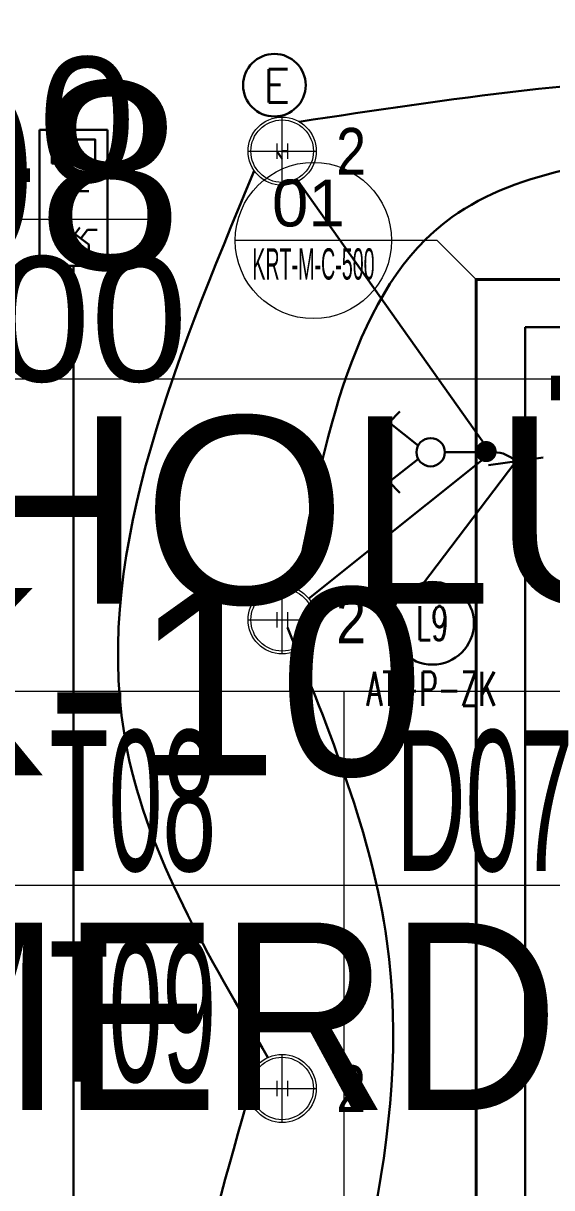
# Model space of a CAD drawing. Extents: x -9058 to 11890, y 0 to 7444.
# Drawn here: x 3233.2 to 3402.3, y 3361.1 to 3733.8 of the extents above; entities that cross this region are included whole.
import ezdxf
from ezdxf.enums import TextEntityAlignment as Align

# ---------------------------------------------------------------- set-up
doc = ezdxf.new("R2010")
doc.units = 0
doc.header["$LTSCALE"] = 10
doc.header["$MEASUREMENT"] = 0
doc.linetypes.add('HIDDEN2', pattern=[4.7625, 3.175, -1.5875])
doc.layers.get('0').update_dxf_attribs({"color": 9, "lineweight": 9})
for name, color, linetype, lineweight in [('21', 9, 'Continuous', 9), ('21 @ 1 (1)', 9, 'Continuous', 9), ('21 @ 10 (1)', 9, 'Continuous', 9), ('21 @ 10 (2)', 9, 'Continuous', 9), ('21 @ 2 (1)', 9, 'Continuous', 9), ('21 @ 20', 9, 'Continuous', 9), ('21 @ 5 (1)', 9, 'Continuous', 9), ('21 @ 5 (2)', 9, 'Continuous', 9), ('21_mahal200', 9, 'Continuous', 9), ('21_mahal200 @ 20', 9, 'Continuous', 9), ('31', 9, 'Continuous', 9), ('40A', 9, 'Continuous', 9), ('E-1x8 W ACİL ÇIKIŞ ARMATÜRÜ (TİP2)', 7, 'Continuous', 30), ('E-ACİL AYDINLATMA KİTİ', 7, 'Continuous', 30), ('E-KABLO', 7, 'Continuous', 30), ('E-KOMÜTATÖR ANAHTAR', 7, 'Continuous', 30), ('E-LİNYE', 7, 'Continuous', 30), ('E-YUKARI ÇIKAN HAT', 7, 'Continuous', 30)]:
    doc.layers.add(name, color=color, linetype=linetype, lineweight=lineweight)
doc.styles.add('Arial', font='arial.ttf', dxfattribs={"height": 2.5})
doc.styles.add('E-YAZI', font='txttw.shx')
doc.styles.add('MuuM_TEXT-STANDART', font='ARIALN.TTF')

# ---------------------------------------------------------------- blocks, each defined once
blk = doc.blocks.new('0a_roomno2')
blk.add_lwpolyline([(30, -16), (0, -16), (0, 0), (30, 0)], close=True)
for points in [[(0, 0), (30, 0)], [(0, -5), (30, -5)], [(24, -5), (24, -16)]]:
    blk.add_lwpolyline(points)
at = {"layer": '40A'}
blk.add_lwpolyline([(0, 0), (30, 0)], dxfattribs=at)
at = {"style": 'Arial'}
blk.add_attdef('ODANO', (0, 1.505), '', height=3, dxfattribs=at)
blk.add_attdef('MEKANADI', text='', height=3, dxfattribs=at).set_placement((0.525, -4.75), align=Align.BOTTOM_LEFT)
at = {"style": 'MuuM_TEXT-STANDART', "width": 0.6}
for tag, p in [('YER01', (15, -7)), ('TAVAN01', (20.625, -7)), ('DUVAR01', (26.25, -7)), ('YER02', (15, -10.375)), ('TAVAN02', (20.625, -10.375)), ('DUVAR02', (26.25, -10.375)), ('YER03', (15, -13.75)), ('TAVAN03', (20.625, -13.75)), ('DUVAR03', (26.25, -13.75))]:
    blk.add_attdef(tag, text='', height=2.25, dxfattribs=at).set_placement(p, align=Align.MIDDLE_CENTER)
at = {"style": 'MuuM_TEXT-STANDART'}
blk.add_attdef('M2', text='', height=2.25, dxfattribs=at).set_placement((1.323, -7.805), align=Align.MIDDLE_LEFT)
at = {"style": 'MuuM_TEXT-STANDART', "width": 0.6}
blk.add_attdef('TEMIZTAVANYUKSEKLIGI', text='', height=2.25, dxfattribs=at).set_placement((2.7, -13.162), align=Align.MIDDLE_LEFT)
blk = doc.blocks.new('*U627')
at = {"layer": '21_mahal200 @ 20'}
ref = blk.add_blockref('0a_roomno2', (2855.81, 3619.96), dxfattribs=dict(at, xscale=20, yscale=20, zscale=20))
ref.add_attrib('ODANO', 'PRS-ZK-08', (2855.81, 3655.06), dxfattribs={"layer": '0', "height": 60, "style": 'Arial'})
ref.add_attrib('MEKANADI', 'YANGIN HOLÜ', dxfattribs={"layer": '0', "height": 60, "style": 'Arial'}).set_placement((2866.31, 3529.96), align=Align.BOTTOM_LEFT)
ref.add_attrib('TAVAN01', 'T08', dxfattribs={"layer": '0', "height": 45, "style": 'MuuM_TEXT-STANDART', "width": 0.6}).set_placement((3268.31, 3484.96), align=Align.MIDDLE_CENTER)
ref.add_attrib('DUVAR01', 'D07', dxfattribs={"layer": '0', "height": 45, "style": 'MuuM_TEXT-STANDART', "width": 0.6}).set_placement((3380.81, 3484.96), align=Align.MIDDLE_CENTER)
ref.add_attrib('TAVAN02', 'T09', dxfattribs={"layer": '0', "height": 45, "style": 'MuuM_TEXT-STANDART', "width": 0.6}).set_placement((3268.31, 3417.46), align=Align.MIDDLE_CENTER)
blk = doc.blocks.new('0a_elevationtarget-p')
h = blk.add_hatch(color=256)
h.paths.add_polyline_path([(2.5, 0, 0.414214), (0, 2.5), (0, 0)])
h.paths.add_polyline_path([(0, 0), (-2.5, 0, 0.414214), (0, -2.5)])
blk.add_line((0, -3.5), (0, 3.5))
blk.add_lwpolyline([(16.605, 0), (-4, 0)])
blk.add_circle((0, 0), 2.5)
at = {"layer": '40A'}
blk.add_lwpolyline([(-2.5, 0), (2.5, 0)], dxfattribs=at)
at = {"style": 'Arial'}
blk.add_attdef('BITMISKOT', text='', height=2, dxfattribs=at).set_placement((4.5, 0), align=Align.BOTTOM_LEFT)
blk.add_attdef('KABAKOT', text='', height=2, dxfattribs=at).set_placement((4.5, -0.592), align=Align.TOP_LEFT)
blk = doc.blocks.new('*U632')
at = {"layer": '21 @ 1 (1)'}
blk.add_blockref('0a_elevationtarget-p', (2947.77, 3670.96), dxfattribs=at).add_auto_attribs({'BITMISKOT': 'BK +0.10', 'KABAKOT': 'KK -%%p0.00'})
at = {"layer": '21 @ 10 (1)', "xscale": 10, "yscale": 10, "zscale": 10}
blk.add_blockref('0a_elevationtarget-p', (2947.77, 3670.96), dxfattribs=at).add_auto_attribs({'BITMISKOT': 'BK +0.10', 'KABAKOT': 'KK -%%p0.00'})
at = {"layer": '21 @ 10 (2)', "xscale": 10, "yscale": 10, "zscale": 10}
blk.add_blockref('0a_elevationtarget-p', (2947.77, 3670.96), dxfattribs=at).add_auto_attribs({'BITMISKOT': 'BK +0.10', 'KABAKOT': 'KK -%%p0.00'})
at = {"layer": '21 @ 2 (1)', "xscale": 2, "yscale": 2, "zscale": 2}
blk.add_blockref('0a_elevationtarget-p', (2947.77, 3670.96), dxfattribs=at).add_auto_attribs({'BITMISKOT': 'BK +0.10', 'KABAKOT': 'KK -%%p0.00'})
at = {"layer": '21 @ 20', "xscale": 20, "yscale": 20, "zscale": 20}
blk.add_blockref('0a_elevationtarget-p', (2947.77, 3670.96), dxfattribs=at).add_auto_attribs({'BITMISKOT': 'BK +0.10', 'KABAKOT': 'KK -%%p0.00'})
at = {"layer": '21 @ 5 (1)', "xscale": 5, "yscale": 5, "zscale": 5}
blk.add_blockref('0a_elevationtarget-p', (2947.77, 3670.96), dxfattribs=at).add_auto_attribs({'BITMISKOT': 'BK +0.10', 'KABAKOT': 'KK -%%p0.00'})
at = {"layer": '21 @ 5 (2)', "xscale": 5, "yscale": 5, "zscale": 5}
blk.add_blockref('0a_elevationtarget-p', (2947.77, 3670.96), dxfattribs=at).add_auto_attribs({'BITMISKOT': 'BK +0.10', 'KABAKOT': 'KK -%%p0.00'})
blk = doc.blocks.new('0_detailbox1')
blk.add_lwpolyline([(10.411, -2.5), (7.911, 0), (-5, 0)])
blk.add_circle((0, 0), 5)
at = {"style": 'Arial'}
blk.add_attdef('DETAYADI', text='', height=3, dxfattribs=at).set_placement((0, 0), align=Align.BOTTOM_CENTER)
blk.add_attdef('PAFTAADI', text='', height=2, dxfattribs=at).set_placement((0, -0.5), align=Align.TOP_CENTER)
blk = doc.blocks.new('*U637')
at = {"layer": '21_mahal200 @ 20'}
ref = blk.add_blockref('0a_roomno2', (2933.13, 3457.91), dxfattribs=dict(at, xscale=20, yscale=20, zscale=20))
ref.add_attrib('ODANO', 'PRS-ZK-10', (2933.13, 3493.01), dxfattribs={"layer": '0', "height": 60, "style": 'Arial'})
ref.add_attrib('MEKANADI', 'M03 Y.MERD.', dxfattribs={"layer": '0', "height": 60, "style": 'Arial', "width": 0.9}).set_placement((2943.63, 3367.91), align=Align.BOTTOM_LEFT)
blk = doc.blocks.new('100_KOMÜTATÖR ANAHTAR')
at = {"layer": 'E-KOMÜTATÖR ANAHTAR', "color": 4}
for p, q in [((-1.695, 5.522), (-2.326, 4.922)), ((-0.372, 3.863), (-1.695, 5.522)), ((0.372, 3.863), (1.695, 5.522)), ((1.695, 5.522), (2.326, 4.922)), ((0, 2.353), (0, 0))]:
    blk.add_line(p, q, dxfattribs=at)
blk.add_circle((0, 3.163), 0.81, dxfattribs=at)
blk = doc.blocks.new('100_ACİL AYDINLATMA KİTİ')
at = {"layer": 'E-ACİL AYDINLATMA KİTİ', "color": 3}
blk.add_circle((0, 0), 1.251, dxfattribs=at)
at = {"layer": 'E-ACİL AYDINLATMA KİTİ', "color": 3, "style": 'E-YAZI'}
blk.add_text('E', height=1.34, dxfattribs=at).set_placement((-0.448, -0.694))
blk = doc.blocks.new('100_1x8 W ACİL ÇIKIŞ ARMATÜRÜ (TİP2)')
at = {"layer": 'E-1x8 W ACİL ÇIKIŞ ARMATÜRÜ (TİP2)', "color": 4}
for p, q in [((-3.4, 0), (-3.4, 3.4)), ((-3.4, 3.4), (3.4, 3.4)), ((3.4, 3.4), (3.4, 0)), ((3.4, 0), (-3.4, 0))]:
    blk.add_line(p, q, dxfattribs=at)
at = {"layer": 'E-1x8 W ACİL ÇIKIŞ ARMATÜRÜ (TİP2)', "color": 1}
for p, q in [((-0.16, 1.989), (0.335, 2.471)), ((0.34, 2.476), (0.34, 0.934)), ((0.34, 2.476), (0.84, 1.989)), ((-1.305, 2.317), (-2.331, 0.937)), ((-1.882, 2.125), (-2.072, 1.87)), ((-1.448, 2.125), (-1.882, 2.125)), ((-1.608, 1.01), (-2.039, 1.33)), ((-1.484, 1.378), (-1.818, 1.627)), ((-2.821, 0.937), (-2.331, 0.937)), ((-1.608, 1.01), (-1.608, 0.516))]:
    blk.add_line(p, q, dxfattribs=at)
blk.add_lwpolyline([(1.715, 2.777), (2.92, 2.777), (2.92, 0.623), (1.715, 0.623)], close=True, dxfattribs=at)
blk.add_circle((-1.115, 2.574), 0.32, dxfattribs=at)
blk = doc.blocks.new('0_downlight')
for p, q in [((0, -10.9), (0, 10.9)), ((-10.9, 0), (10.9, 0)), ((-1.75, 2.5), (-1.75, -2.5)), ((-1.75, 0), (1.75, 0)), ((1.75, 2.5), (1.75, -2.5))]:
    blk.add_line(p, q)
for radius in [10.9, 10]:
    blk.add_circle((0, 0), radius)

msp = doc.modelspace()

# ---------------------------------------------------------------- linework, layer by layer
at = {"layer": '21', "linetype": 'HIDDEN2', "ltscale": 0.1, "const_width": 1}
msp.add_lwpolyline([(3378.1, 3651.73), (3739.69, 3651.73), (3739.69, 3346.4), (3378.1, 3346.4)], close=True, dxfattribs=at)
at = {"layer": 'E-KABLO'}
for p, q in [((3316.06, 3690.36), (3314.31, 3692.82)), ((3317.81, 3692.82), (3316.06, 3692.82)), ((3383.73, 3596.46), (3381.27, 3596.46))]:
    msp.add_line(p, q, dxfattribs=at)
at = {"layer": 'E-KABLO', "color": 6}
for p, q in [((3381.31, 3598.35), (3320.62, 3683.92)), ((3249.32, 3656.13), (3249.32, 2701.62)), ((3393.76, 3616.35), (3393.76, 3636.51)), ((3393.76, 3636.51), (3720.98, 3636.51)), ((3393.76, 3586.42), (3393.76, 3616.35)), ((3381.31, 3594.98), (3324.57, 3549.63)), ((3390.82, 3593.52), (3360.95, 3554.18)), ((3393.76, 3586.42), (3393.76, 2701.65))]:
    msp.add_line(p, q, dxfattribs=at)
at = {"layer": 'E-KABLO', "color": 0}
msp.add_line((3399.53, 3594.77), (3382.12, 3592.27), dxfattribs=at)
at = {"layer": 'E-KABLO', "color": 6}
msp.add_arc((3383.73, 3586.42), 10.04, 0, 90, dxfattribs=at)
for points in [[(3608.54, 3700.72), (3465.5, 3716.54), (3321.53, 3702.25)], [(3455.25, 3694.23), (3370.3, 3671.65), (3320.29, 3552.87)], [(3307.14, 3686.55), (3266.47, 3501.06), (3311.52, 3402.73)], [(3317.81, 3540.32), (3349.57, 3439.98), (3317.73, 3252.68)], [(3306.06, 3392.82), (3277.01, 3237.96), (3305.16, 3092.82)]]:
    msp.add_spline(points, degree=3, dxfattribs=at)
at = {"layer": 'E-LİNYE', "color": 7, "linetype": 'Continuous'}
msp.add_circle((3364.14, 3541.73), 13.26, dxfattribs=at)
at = {"layer": 'E-YUKARI ÇIKAN HAT', "color": 4, "linetype": 'Continuous', "const_width": 3.38}
msp.add_lwpolyline([(3379.62, 3596.67, 1), (3383, 3596.67, 1)], format="xyb", close=True, dxfattribs=at)

# ---------------------------------------------------------------- block references
at = {"layer": '21', "color": 6}
msp.add_blockref('*U632', (0, 0), dxfattribs=at)
at = {"layer": '21'}
ref = msp.add_blockref('0_detailbox1', (3326.05, 3664.23), dxfattribs=dict(at, xscale=5, yscale=5, zscale=5))
ref.add_attrib('DETAYADI', '01', dxfattribs={"layer": '0', "height": 15, "style": 'Arial'}).set_placement((3324.45, 3664.23), align=Align.BOTTOM_CENTER)
ref.add_attrib('PAFTAADI', 'KRT-M-C-500', dxfattribs={"layer": '0', "height": 10, "style": 'Arial', "width": 0.45}).set_placement((3326.07, 3661.73), align=Align.TOP_CENTER)
at = {"layer": '21_mahal200', "color": 6}
for name in ['*U627', '*U637']:
    msp.add_blockref(name, (0, 0), dxfattribs=at)
at = {"layer": '31'}
ref = msp.add_blockref('0_downlight', (3316.06, 3692.82), dxfattribs=at)
ref.add_attrib('AYDINLATMA', '2', (3333.35, 3685.25), dxfattribs={"layer": '0', "height": 15, "style": 'MuuM_TEXT-STANDART'})
ref = msp.add_blockref('0_downlight', (3316.06, 3542.82), dxfattribs=at)
ref.add_attrib('AYDINLATMA', '2', (3333.35, 3535.25), dxfattribs={"layer": '0', "height": 15, "style": 'MuuM_TEXT-STANDART'})
ref = msp.add_blockref('0_downlight', (3316.06, 3392.82), dxfattribs=at)
ref.add_attrib('AYDINLATMA', '2', (3333.35, 3385.25), dxfattribs={"layer": '0', "height": 15, "style": 'MuuM_TEXT-STANDART'})
at = {"layer": 'E-1x8 W ACİL ÇIKIŞ ARMATÜRÜ (TİP2)', "xscale": 6.4, "yscale": 6.4, "zscale": 6.4, "rotation": 90}
msp.add_blockref('100_1x8 W ACİL ÇIKIŞ ARMATÜRÜ (TİP2)', (3260.2, 3677.89), dxfattribs=at)
at = {"layer": 'E-ACİL AYDINLATMA KİTİ', "xscale": 8, "yscale": 8, "zscale": 8}
msp.add_blockref('100_ACİL AYDINLATMA KİTİ', (3313.58, 3713.94), dxfattribs=at)
at = {"layer": 'E-KOMÜTATÖR ANAHTAR', "xscale": -5.599999999999999, "yscale": 5.599999999999999, "zscale": 5.599999999999999, "rotation": 90}
msp.add_blockref('100_KOMÜTATÖR ANAHTAR', (3381.27, 3596.46), dxfattribs=at)

# ---------------------------------------------------------------- texts
at = {"layer": 'E-LİNYE', "color": 3, "linetype": 'Continuous', "style": 'E-YAZI', "width": 0.6}
msp.add_text('L9', height=10.938, dxfattribs=at).set_placement((3364.14, 3541.73), align=Align.MIDDLE_CENTER)
msp.add_text('AT-P-ZK', height=10.938, dxfattribs=at).set_placement((3343.05, 3515.25))

doc.saveas('drawing.dxf')
